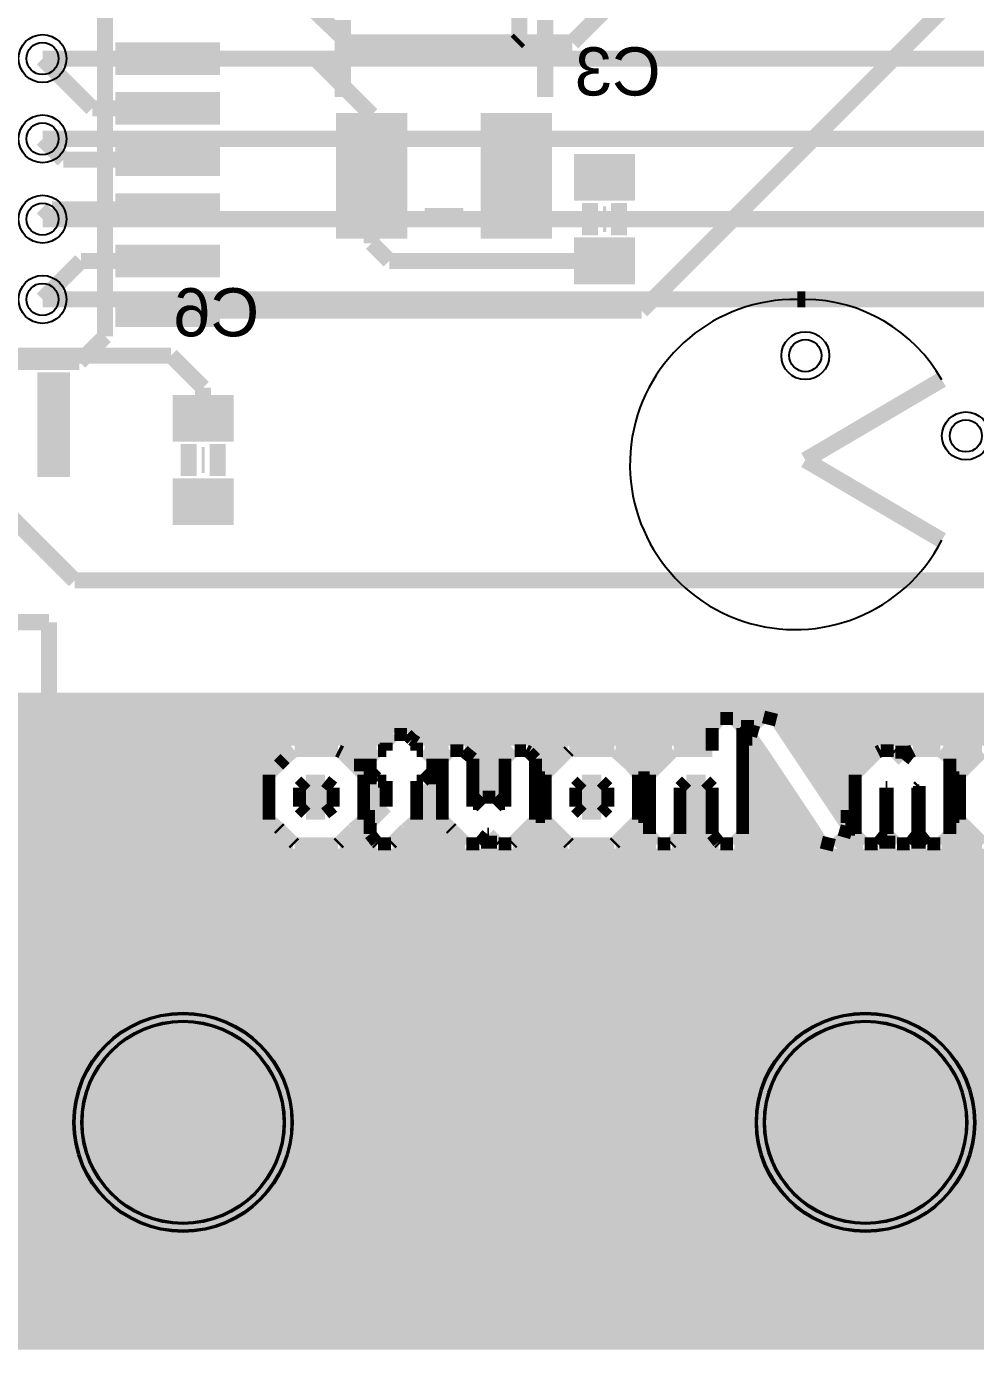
# Model space of a CAD drawing. Extents: x -38954 to -35245, y 27171 to 29112.
# Drawn here: x -36810 to -36219, y 27171 to 27995 of the extents above; entities that cross this region are included whole.
import ezdxf

# ---------------------------------------------------------------- set-up
doc = ezdxf.new("R2010")
doc.units = 9
for name, color, linetype, true_color in [('BoardOutline', 7, 'Continuous', 0xff00ff), ('BottomLayer', 7, 'Continuous', 0x0000ff), ('BottomPasterLayer', 7, 'Continuous', 0x800000), ('BottomSilkLayer', 7, 'Continuous', 0x808000), ('BottomSolderLayer', 7, 'Continuous', 0xaa00ff), ('Document', 7, 'Continuous', 0xffffff), ('Hole', 7, 'Continuous', 0x000000), ('Multi-Layer', 7, 'Continuous', 0xc0c0c0), ('TopLayer', 7, 'Continuous', 0xff0000), ('TopSolderLayer', 7, 'Continuous', 0x800080)]:
    doc.layers.add(name, color=color, linetype=linetype, true_color=true_color)
doc.styles.get("Standard").update_dxf_attribs({"font": 'arial.ttf'})

msp = doc.modelspace()

# ---------------------------------------------------------------- hatches: boundary and pattern name
at = {"layer": 'BottomLayer'}
for points in [[(-36751.56, 27984.84), (-36751.56, 27965.14), (-36692.46, 27965.14), (-36692.46, 27984.84)], [(-36751.56, 27953.84), (-36751.56, 27934.14), (-36692.46, 27934.14), (-36692.46, 27953.84)], [(-36616.66, 27939.39), (-36616.66, 27864.59), (-36573.36, 27864.59), (-36573.36, 27939.39)], [(-36526.66, 27939.39), (-36526.66, 27864.59), (-36483.36, 27864.59), (-36483.36, 27939.39)], [(-36751.56, 27921.84), (-36751.56, 27902.14), (-36692.46, 27902.14), (-36692.46, 27921.84)], [(-36432.3, 27887.2), (-36432.3, 27914.8), (-36467.7, 27914.8), (-36467.7, 27887.2)], [(-36751.56, 27890.84), (-36751.56, 27871.14), (-36692.46, 27871.14), (-36692.46, 27890.84)], [(-36432.3, 27835.2), (-36432.3, 27862.8), (-36467.7, 27862.8), (-36467.7, 27835.2)], [(-36751.56, 27858.84), (-36751.56, 27839.14), (-36692.46, 27839.14), (-36692.46, 27858.84)], [(-36751.56, 27827.84), (-36751.56, 27808.14), (-36692.46, 27808.14), (-36692.46, 27827.84)], [(-36802.86, 27776.54), (-36802.86, 27717.44), (-36783.16, 27717.44), (-36783.16, 27776.54)], [(-36682.3, 27737.2), (-36682.3, 27764.8), (-36717.7, 27764.8), (-36717.7, 27737.2)], [(-36682.3, 27685.2), (-36682.3, 27712.8), (-36717.7, 27712.8), (-36717.7, 27685.2)]]:
    msp.add_hatch(color=256, dxfattribs=at).paths.add_polyline_path(points)
at = {"layer": 'BottomPasterLayer'}
for points in [[(-36751.56, 27984.84), (-36751.56, 27965.14), (-36692.46, 27965.14), (-36692.46, 27984.84)], [(-36751.56, 27953.84), (-36751.56, 27934.14), (-36692.46, 27934.14), (-36692.46, 27953.84)], [(-36616.66, 27939.39), (-36616.66, 27864.59), (-36573.36, 27864.59), (-36573.36, 27939.39)], [(-36526.66, 27939.39), (-36526.66, 27864.59), (-36483.36, 27864.59), (-36483.36, 27939.39)], [(-36751.56, 27921.84), (-36751.56, 27902.14), (-36692.46, 27902.14), (-36692.46, 27921.84)], [(-36432.3, 27887.2), (-36432.3, 27914.8), (-36467.7, 27914.8), (-36467.7, 27887.2)], [(-36751.56, 27890.84), (-36751.56, 27871.14), (-36692.46, 27871.14), (-36692.46, 27890.84)], [(-36432.3, 27835.2), (-36432.3, 27862.8), (-36467.7, 27862.8), (-36467.7, 27835.2)], [(-36751.56, 27858.84), (-36751.56, 27839.14), (-36692.46, 27839.14), (-36692.46, 27858.84)], [(-36751.56, 27827.84), (-36751.56, 27808.14), (-36692.46, 27808.14), (-36692.46, 27827.84)], [(-36802.86, 27776.54), (-36802.86, 27717.44), (-36783.16, 27717.44), (-36783.16, 27776.54)], [(-36682.3, 27737.2), (-36682.3, 27764.8), (-36717.7, 27764.8), (-36717.7, 27737.2)], [(-36682.3, 27685.2), (-36682.3, 27712.8), (-36717.7, 27712.8), (-36717.7, 27685.2)]]:
    msp.add_hatch(color=256, dxfattribs=at).paths.add_polyline_path(points)
at = {"layer": 'BottomSilkLayer'}
msp.add_hatch(color=256, dxfattribs=at).paths.add_polyline_path([(-36955, 27460), (-35250, 27460), (-35250, 27195), (-36955, 27195), (-36955, 27460)])
at = {"layer": 'BottomSolderLayer'}
for points in [[(-36754.56, 27985.17), (-36754.56, 27964.81), (-36689.46, 27964.81), (-36689.46, 27985.17)], [(-36754.56, 27954.17), (-36754.56, 27933.81), (-36689.46, 27933.81), (-36689.46, 27954.17)], [(-36617.24, 27941.12), (-36617.24, 27862.86), (-36572.78, 27862.86), (-36572.78, 27941.12)], [(-36527.24, 27941.12), (-36527.24, 27862.86), (-36482.78, 27862.86), (-36482.78, 27941.12)], [(-36754.56, 27922.17), (-36754.56, 27901.81), (-36689.46, 27901.81), (-36689.46, 27922.17)], [(-36431.02, 27886.42), (-36431.02, 27915.58), (-36468.98, 27915.58), (-36468.98, 27886.42)], [(-36754.56, 27891.17), (-36754.56, 27870.81), (-36689.46, 27870.81), (-36689.46, 27891.17)], [(-36431.02, 27834.42), (-36431.02, 27863.58), (-36468.98, 27863.58), (-36468.98, 27834.42)], [(-36754.56, 27859.17), (-36754.56, 27838.81), (-36689.46, 27838.81), (-36689.46, 27859.17)], [(-36754.56, 27828.17), (-36754.56, 27807.81), (-36689.46, 27807.81), (-36689.46, 27828.17)], [(-36803.19, 27779.54), (-36803.19, 27714.44), (-36782.83, 27714.44), (-36782.83, 27779.54)], [(-36681.02, 27736.42), (-36681.02, 27765.58), (-36718.98, 27765.58), (-36718.98, 27736.42)], [(-36681.02, 27684.42), (-36681.02, 27713.58), (-36718.98, 27713.58), (-36718.98, 27684.42)], [(-36780.9, 27312.5, 1), (-36644.1, 27312.5, 1)], [(-36355.9, 27312.5, 1), (-36219.1, 27312.5, 1)]]:
    msp.add_hatch(color=256, dxfattribs=at).paths.add_polyline_path(points)
at = {"layer": 'Multi-Layer'}
for points in [[(-36779.9, 27312.5, 1), (-36645.1, 27312.5, 1)], [(-36354.9, 27312.5, 1), (-36220.1, 27312.5, 1)]]:
    msp.add_hatch(color=256, dxfattribs=at).paths.add_polyline_path(points)
at = {"layer": 'TopSolderLayer'}
for points in [[(-36780.9, 27312.5, 1), (-36644.1, 27312.5, 1)], [(-36355.9, 27312.5, 1), (-36219.1, 27312.5, 1)]]:
    msp.add_hatch(color=256, dxfattribs=at).paths.add_polyline_path(points)

# ---------------------------------------------------------------- linework, layer by layer
at = {"layer": 'BoardOutline', "const_width": 8}
msp.add_lwpolyline([(-35271, 27175), (-38929, 27175)], dxfattribs=at)
at = {"layer": 'BottomLayer', "const_width": 10}
for points in [[(-36427, 27818), (-36165, 28080)], [(-36503, 28049), (-36503, 27987)], [(-36632, 28006), (-36610, 27985)], [(-36470, 27985), (-36450, 28005)], [(-36503, 27987), (-36505, 27985)], [(-36610, 27985), (-36505, 27985)], [(-36505, 27985), (-36470, 27985)], [(-36769, 27944), (-36800, 27975)], [(-36722, 27975), (-36630, 27975)], [(-36630, 27975), (-36595, 27940)], [(-36722, 27944), (-36769, 27944)], [(-36595, 27902), (-36595, 27940)], [(-36787, 27912), (-36800, 27925)], [(-36722, 27912), (-36787, 27912)], [(-36595, 27902), (-36595, 27860)], [(-36800, 27875), (-36794, 27881)], [(-36722, 27881), (-36794, 27881)], [(-36584, 27849), (-36595, 27860)], [(-36776, 27849), (-36800, 27825)], [(-36722, 27849), (-36776, 27849)], [(-36450, 27849), (-36584, 27849)], [(-36722, 27818), (-36427, 27818)], [(-36720, 27790), (-36824, 27790)], [(-36700, 27770), (-36720, 27790)], [(-36700, 27751), (-36700, 27770)], [(-36825, 27695), (-36780, 27650)], [(-36780, 27650), (-35725, 27650)], [(-36970, 27575), (-35650, 27575)]]:
    msp.add_lwpolyline(points, dxfattribs=at)
at = {"layer": 'BottomSilkLayer'}
for points, const_width in [([(-36761.01, 27801.99), (-36761.01, 28147.99)], 10), ([(-36613.01, 27998.99), (-36613.01, 27950.99)], 10), ([(-36487.01, 27950.99), (-36487.01, 27998.99)], 10), ([(-36562.01, 27876.99), (-36538.01, 27876.99)], 10), ([(-36449, 27875), (-36451, 27875)], 16), ([(-36777.01, 27785.99), (-36761.01, 27801.99)], 10), ([(-37123.01, 27785.99), (-36777.01, 27785.99)], 10), ([(-36699, 27725), (-36701, 27725)], 16), ([(-36796.01, 27624), (-36821.01, 27624)], 10), ([(-36796.01, 27526), (-36796.01, 27624)], 10), ([(-35500, 27575), (-38700, 27575)], 8), ([(-35250, 27567), (-38950, 27567)], 8), ([(-36383, 27559), (-38950, 27559)], 8), ([(-36383, 27558), (-36378, 27564)], 8), ([(-36378, 27564), (-36370, 27564)], 8), ([(-36370, 27564), (-36365, 27559)], 8), ([(-36365, 27559), (-36364, 27558)], 8), ([(-36357, 27559), (-36365, 27559)], 8), ([(-36359, 27553), (-36357, 27560)], 8), ([(-36357, 27560), (-36351, 27565)], 8), ([(-36351, 27565), (-36343, 27563)], 8), ([(-36343, 27563), (-36335, 27551)], 8), ([(-35910, 27559), (-36340, 27559)], 8), ([(-36584, 27551), (-38950, 27551)], 8), ([(-36586, 27549), (-36581, 27554)], 8), ([(-36581, 27554), (-36573, 27554)], 8), ([(-36573, 27554), (-36570, 27551)], 8), ([(-36570, 27551), (-36567, 27549)], 8), ([(-36383, 27551), (-36570, 27551)], 8), ([(-36383, 27551), (-36383, 27558)], 8), ([(-36383, 27544), (-36383, 27551)], 8), ([(-36364, 27558), (-36364, 27551)], 8), ([(-36364, 27551), (-36364, 27543)], 8), ([(-36358, 27551), (-36364, 27551)], 8), ([(-36352, 27543), (-36359, 27553)], 8), ([(-36335, 27551), (-36319, 27527)], 8), ([(-35910, 27551), (-36335, 27551)], 8), ([(-36645, 27543), (-38950, 27543)], 8), ([(-36649, 27539), (-36643, 27544)], 8), ([(-36643, 27544), (-36616, 27544)], 8), ([(-36616, 27544), (-36614, 27543)], 8), ([(-36614, 27543), (-36606, 27535)], 8), ([(-36592, 27543), (-36614, 27543)], 8), ([(-36596, 27539), (-36591, 27544)], 8), ([(-36591, 27544), (-36586, 27544)], 8), ([(-36586, 27544), (-36586, 27549)], 8), ([(-36567, 27549), (-36567, 27544)], 8), ([(-36567, 27544), (-36563, 27544)], 8), ([(-36563, 27544), (-36557, 27539)], 8), ([(-36547, 27543), (-36562, 27543)], 8), ([(-36551, 27539), (-36546, 27544)], 8), ([(-36546, 27544), (-36538, 27544)], 8), ([(-36538, 27544), (-36537, 27543)], 8), ([(-36537, 27543), (-36532, 27539)], 8), ([(-36508, 27543), (-36537, 27543)], 8), ([(-36512, 27539), (-36506, 27544)], 8), ([(-36506, 27544), (-36499, 27544)], 8), ([(-36499, 27544), (-36497, 27543)], 8), ([(-36497, 27543), (-36493, 27539)], 8), ([(-36473, 27543), (-36497, 27543)], 8), ([(-36481, 27535), (-36473, 27543)], 8), ([(-36473, 27543), (-36472, 27544)], 8), ([(-36472, 27544), (-36444, 27544)], 8), ([(-36444, 27544), (-36434, 27535)], 8), ([(-36408, 27543), (-36443, 27543)], 8), ([(-36422, 27529), (-36407, 27544)], 8), ([(-36407, 27544), (-36383, 27544)], 8), ([(-36364, 27543), (-36364, 27535)], 8), ([(-36352, 27543), (-36364, 27543)], 8), ([(-36336, 27519), (-36352, 27543)], 8), ([(-36280, 27543), (-36329, 27543)], 8), ([(-36288, 27535), (-36280, 27543)], 8), ([(-36280, 27543), (-36278, 27544)], 8), ([(-36278, 27544), (-36270, 27544)], 8), ([(-36270, 27544), (-36269, 27543)], 8), ([(-36269, 27543), (-36264, 27538)], 8), ([(-36260, 27543), (-36269, 27543)], 8), ([(-36264, 27538), (-36260, 27543)], 8), ([(-36260, 27543), (-36258, 27544)], 8), ([(-36258, 27544), (-36241, 27544)], 8), ([(-36241, 27544), (-36235, 27539)], 8), ([(-36215, 27543), (-36239, 27543)], 8), ([(-36223, 27535), (-36215, 27543)], 8), ([(-36653, 27535), (-38950, 27535)], 8), ([(-36659, 27529), (-36653, 27535)], 8), ([(-36653, 27535), (-36649, 27539)], 8), ([(-36606, 27535), (-36600, 27529)], 8), ([(-36596, 27535), (-36606, 27535)], 8), ([(-36596, 27535), (-36596, 27539)], 8), ([(-36596, 27531), (-36596, 27535)], 8), ([(-36557, 27539), (-36557, 27535)], 8), ([(-36557, 27535), (-36557, 27531)], 8), ([(-36551, 27535), (-36557, 27535)], 8), ([(-36551, 27535), (-36551, 27539)], 8), ([(-36551, 27527), (-36551, 27535)], 8), ([(-36532, 27539), (-36532, 27535)], 8), ([(-36532, 27535), (-36532, 27527)], 8), ([(-36512, 27535), (-36532, 27535)], 8), ([(-36512, 27535), (-36512, 27539)], 8), ([(-36512, 27527), (-36512, 27535)], 8), ([(-36493, 27539), (-36493, 27535)], 8), ([(-36493, 27535), (-36493, 27527)], 8), ([(-36481, 27535), (-36493, 27535)], 8), ([(-36487, 27529), (-36481, 27535)], 8), ([(-36416, 27535), (-36435, 27535)], 8), ([(-36434, 27535), (-36429, 27529)], 8), ([(-36364, 27535), (-36364, 27527)], 8), ([(-36347, 27535), (-36364, 27535)], 8), ([(-36288, 27535), (-36324, 27535)], 8), ([(-36294, 27529), (-36288, 27535)], 8), ([(-36235, 27539), (-36235, 27535)], 8), ([(-36235, 27535), (-36235, 27527)], 8), ([(-36223, 27535), (-36235, 27535)], 8), ([(-36229, 27529), (-36223, 27535)], 8), ([(-36659, 27527), (-38950, 27527)], 8), ([(-36821.01, 27526), (-36796.01, 27526)], 10), ([(-36659, 27527), (-36659, 27529)], 8), ([(-36659, 27519), (-36659, 27527)], 8), ([(-36600, 27529), (-36600, 27527)], 8), ([(-36600, 27527), (-36600, 27519)], 8), ([(-36592, 27527), (-36600, 27527)], 8), ([(-36592, 27527), (-36596, 27531)], 8), ([(-36591, 27525), (-36592, 27527)], 8), ([(-36561, 27527), (-36563, 27525)], 8), ([(-36557, 27531), (-36561, 27527)], 8), ([(-36551, 27527), (-36561, 27527)], 8), ([(-36551, 27519), (-36551, 27527)], 8), ([(-36532, 27527), (-36532, 27519)], 8), ([(-36512, 27527), (-36532, 27527)], 8), ([(-36512, 27519), (-36512, 27527)], 8), ([(-36493, 27527), (-36493, 27519)], 8), ([(-36487, 27527), (-36493, 27527)], 8), ([(-36487, 27527), (-36487, 27529)], 8), ([(-36487, 27519), (-36487, 27527)], 8), ([(-36429, 27529), (-36429, 27527)], 8), ([(-36429, 27527), (-36429, 27519)], 8), ([(-36422, 27527), (-36429, 27527)], 8), ([(-36422, 27527), (-36422, 27529)], 8), ([(-36422, 27519), (-36422, 27527)], 8), ([(-36364, 27527), (-36364, 27519)], 8), ([(-36342, 27527), (-36364, 27527)], 8), ([(-36319, 27527), (-36303, 27503)], 8), ([(-36294, 27527), (-36319, 27527)], 8), ([(-36294, 27527), (-36294, 27529)], 8), ([(-36294, 27519), (-36294, 27527)], 8), ([(-36235, 27527), (-36235, 27519)], 8), ([(-36229, 27527), (-36235, 27527)], 8), ([(-36229, 27527), (-36229, 27529)], 8), ([(-36229, 27519), (-36229, 27527)], 8), ([(-36659, 27519), (-38950, 27519)], 8), ([(-36659, 27511), (-36659, 27519)], 8), ([(-36636, 27525), (-36640, 27521)], 8), ([(-36640, 27521), (-36640, 27519)], 8), ([(-36640, 27519), (-36640, 27511)], 8), ([(-36619, 27519), (-36640, 27519)], 8), ([(-36624, 27525), (-36636, 27525)], 8), ([(-36619, 27521), (-36624, 27525)], 8), ([(-36619, 27519), (-36619, 27521)], 8), ([(-36619, 27511), (-36619, 27519)], 8), ([(-36600, 27519), (-36600, 27511)], 8), ([(-36586, 27519), (-36600, 27519)], 8), ([(-36586, 27525), (-36591, 27525)], 8), ([(-36586, 27519), (-36586, 27525)], 8), ([(-36586, 27511), (-36586, 27519)], 8), ([(-36563, 27525), (-36567, 27525)], 8), ([(-36567, 27525), (-36567, 27519)], 8), ([(-36567, 27519), (-36567, 27511)], 8), ([(-36551, 27519), (-36567, 27519)], 8), ([(-36551, 27511), (-36551, 27519)], 8), ([(-36532, 27519), (-36532, 27511)], 8), ([(-36512, 27519), (-36532, 27519)], 8), ([(-36512, 27511), (-36512, 27519)], 8), ([(-36493, 27519), (-36493, 27511)], 8), ([(-36487, 27519), (-36493, 27519)], 8), ([(-36487, 27511), (-36487, 27519)], 8), ([(-36464, 27525), (-36468, 27521)], 8), ([(-36468, 27521), (-36468, 27519)], 8), ([(-36468, 27519), (-36468, 27511)], 8), ([(-36448, 27519), (-36468, 27519)], 8), ([(-36452, 27525), (-36464, 27525)], 8), ([(-36448, 27521), (-36452, 27525)], 8), ([(-36448, 27519), (-36448, 27521)], 8), ([(-36448, 27511), (-36448, 27519)], 8), ([(-36429, 27519), (-36429, 27511)], 8), ([(-36422, 27519), (-36429, 27519)], 8), ([(-36422, 27511), (-36422, 27519)], 8), ([(-36399, 27525), (-36403, 27521)], 8), ([(-36403, 27521), (-36403, 27519)], 8), ([(-36403, 27519), (-36403, 27511)], 8), ([(-36383, 27519), (-36403, 27519)], 8), ([(-36387, 27525), (-36399, 27525)], 8), ([(-36383, 27521), (-36387, 27525)], 8), ([(-36383, 27519), (-36383, 27521)], 8), ([(-36383, 27511), (-36383, 27519)], 8), ([(-36364, 27519), (-36364, 27511)], 8), ([(-36336, 27519), (-36364, 27519)], 8), ([(-36320, 27495), (-36336, 27519)], 8), ([(-36294, 27519), (-36313, 27519)], 8), ([(-36294, 27511), (-36294, 27519)], 8), ([(-36274, 27521), (-36275, 27521)], 8), ([(-36275, 27521), (-36275, 27519)], 8), ([(-36275, 27519), (-36275, 27511)], 8), ([(-36274, 27519), (-36275, 27519)], 8), ([(-36274, 27519), (-36274, 27521)], 8), ([(-36274, 27511), (-36274, 27519)], 8), ([(-36254, 27522), (-36255, 27521)], 8), ([(-36255, 27521), (-36255, 27519)], 8), ([(-36255, 27519), (-36255, 27511)], 8), ([(-36254, 27519), (-36255, 27519)], 8), ([(-36254, 27519), (-36254, 27522)], 8), ([(-36254, 27511), (-36254, 27519)], 8), ([(-36235, 27519), (-36235, 27511)], 8), ([(-36229, 27519), (-36235, 27519)], 8), ([(-36229, 27511), (-36229, 27519)], 8), ([(-36659, 27511), (-38950, 27511)], 8), ([(-36659, 27503), (-36659, 27511)], 8), ([(-36640, 27511), (-36640, 27509)], 8), ([(-36619, 27511), (-36640, 27511)], 8), ([(-36619, 27509), (-36619, 27511)], 8), ([(-36600, 27511), (-36600, 27503)], 8), ([(-36586, 27511), (-36600, 27511)], 8), ([(-36586, 27509), (-36586, 27511)], 8), ([(-36567, 27511), (-36567, 27503)], 8), ([(-36551, 27511), (-36567, 27511)], 8), ([(-36551, 27503), (-36551, 27511)], 8), ([(-36532, 27511), (-36532, 27509)], 8), ([(-36532, 27509), (-36530, 27511)], 8), ([(-36530, 27511), (-36532, 27511)], 8), ([(-36530, 27511), (-36529, 27512)], 8), ([(-36529, 27512), (-36526, 27515)], 8), ([(-36526, 27515), (-36518, 27515)], 8), ([(-36518, 27515), (-36514, 27511)], 8), ([(-36514, 27511), (-36512, 27509)], 8), ([(-36512, 27511), (-36514, 27511)], 8), ([(-36512, 27509), (-36512, 27511)], 8), ([(-36493, 27511), (-36493, 27503)], 8), ([(-36487, 27511), (-36493, 27511)], 8), ([(-36487, 27503), (-36487, 27511)], 8), ([(-36468, 27511), (-36468, 27509)], 8), ([(-36448, 27511), (-36468, 27511)], 8), ([(-36448, 27509), (-36448, 27511)], 8), ([(-36429, 27511), (-36429, 27503)], 8), ([(-36422, 27511), (-36429, 27511)], 8), ([(-36422, 27503), (-36422, 27511)], 8), ([(-36403, 27511), (-36403, 27503)], 8), ([(-36383, 27511), (-36403, 27511)], 8), ([(-36383, 27503), (-36383, 27511)], 8), ([(-36364, 27511), (-36364, 27503)], 8), ([(-36331, 27511), (-36364, 27511)], 8), ([(-36294, 27511), (-36308, 27511)], 8), ([(-36294, 27503), (-36294, 27511)], 8), ([(-36275, 27511), (-36275, 27503)], 8), ([(-36274, 27511), (-36275, 27511)], 8), ([(-36274, 27503), (-36274, 27511)], 8), ([(-36255, 27511), (-36255, 27503)], 8), ([(-36254, 27511), (-36255, 27511)], 8), ([(-36254, 27503), (-36254, 27511)], 8), ([(-36235, 27511), (-36235, 27503)], 8), ([(-36229, 27511), (-36235, 27511)], 8), ([(-36229, 27503), (-36229, 27511)], 8), ([(-36659, 27503), (-38950, 27503)], 8), ([(-36659, 27501), (-36659, 27503)], 8), ([(-36640, 27509), (-36636, 27505)], 8), ([(-36636, 27505), (-36624, 27505)], 8), ([(-36624, 27505), (-36619, 27509)], 8), ([(-36600, 27503), (-36600, 27501)], 8), ([(-36593, 27503), (-36600, 27503)], 8), ([(-36596, 27499), (-36586, 27509)], 8), ([(-36567, 27503), (-36567, 27501)], 8), ([(-36551, 27503), (-36567, 27503)], 8), ([(-36551, 27501), (-36551, 27503)], 8), ([(-36493, 27503), (-36493, 27501)], 8), ([(-36487, 27503), (-36493, 27503)], 8), ([(-36487, 27501), (-36487, 27503)], 8), ([(-36468, 27509), (-36464, 27505)], 8), ([(-36464, 27505), (-36452, 27505)], 8), ([(-36452, 27505), (-36448, 27509)], 8), ([(-36429, 27503), (-36429, 27501)], 8), ([(-36422, 27503), (-36429, 27503)], 8), ([(-36422, 27495), (-36422, 27503)], 8), ([(-36403, 27503), (-36403, 27495)], 8), ([(-36383, 27503), (-36403, 27503)], 8), ([(-36383, 27495), (-36383, 27503)], 8), ([(-36364, 27503), (-36364, 27495)], 8), ([(-36326, 27503), (-36364, 27503)], 8), ([(-36303, 27503), (-36299, 27497)], 8), ([(-36294, 27503), (-36303, 27503)], 8), ([(-36294, 27495), (-36294, 27503)], 8), ([(-36275, 27503), (-36275, 27495)], 8), ([(-36274, 27503), (-36275, 27503)], 8), ([(-36274, 27495), (-36274, 27503)], 8), ([(-36255, 27503), (-36255, 27495)], 8), ([(-36254, 27503), (-36255, 27503)], 8), ([(-36254, 27495), (-36254, 27503)], 8), ([(-36235, 27503), (-36235, 27495)], 8), ([(-36229, 27503), (-36235, 27503)], 8), ([(-36229, 27501), (-36229, 27503)], 8), ([(-36652, 27495), (-38950, 27495)], 8), ([(-36653, 27496), (-36659, 27501)], 8), ([(-36652, 27495), (-36653, 27496)], 8), ([(-36644, 27487), (-36652, 27495)], 8), ([(-36607, 27495), (-36615, 27487)], 8), ([(-36600, 27501), (-36607, 27495)], 8), ([(-36596, 27495), (-36607, 27495)], 8), ([(-36596, 27495), (-36596, 27499)], 8), ([(-36596, 27492), (-36596, 27495)], 8), ([(-36574, 27495), (-36582, 27487)], 8), ([(-36567, 27501), (-36574, 27495)], 8), ([(-36545, 27495), (-36574, 27495)], 8), ([(-36546, 27496), (-36551, 27501)], 8), ([(-36545, 27495), (-36546, 27496)], 8), ([(-36536, 27486), (-36545, 27495)], 8), ([(-36499, 27495), (-36507, 27487)], 8), ([(-36493, 27501), (-36499, 27495)], 8), ([(-36481, 27495), (-36499, 27495)], 8), ([(-36481, 27495), (-36487, 27501)], 8), ([(-36473, 27487), (-36481, 27495)], 8), ([(-36435, 27495), (-36443, 27487)], 8), ([(-36429, 27501), (-36435, 27495)], 8), ([(-36422, 27495), (-36435, 27495)], 8), ([(-36422, 27492), (-36422, 27495)], 8), ([(-36403, 27495), (-36403, 27492)], 8), ([(-36383, 27495), (-36403, 27495)], 8), ([(-36383, 27492), (-36383, 27495)], 8), ([(-36364, 27495), (-36364, 27492)], 8), ([(-36320, 27495), (-36364, 27495)], 8), ([(-36315, 27487), (-36320, 27495)], 8), ([(-36299, 27497), (-36301, 27490)], 8), ([(-36294, 27495), (-36300, 27495)], 8), ([(-36294, 27492), (-36294, 27495)], 8), ([(-36275, 27495), (-36275, 27492)], 8), ([(-36274, 27495), (-36275, 27495)], 8), ([(-36274, 27492), (-36274, 27495)], 8), ([(-36255, 27495), (-36255, 27492)], 8), ([(-36254, 27495), (-36255, 27495)], 8), ([(-36254, 27492), (-36254, 27495)], 8), ([(-36235, 27495), (-36235, 27492)], 8), ([(-36223, 27495), (-36235, 27495)], 8), ([(-36224, 27496), (-36229, 27501)], 8), ([(-36214, 27486), (-36224, 27496)], 8), ([(-36644, 27487), (-38950, 27487)], 8), ([(-36643, 27486), (-36644, 27487)], 8), ([(-36616, 27486), (-36643, 27486)], 8), ([(-36615, 27487), (-36616, 27486)], 8), ([(-36592, 27487), (-36615, 27487)], 8), ([(-36592, 27487), (-36596, 27492)], 8), ([(-36591, 27486), (-36592, 27487)], 8), ([(-36583, 27486), (-36591, 27486)], 8), ([(-36582, 27487), (-36583, 27486)], 8), ([(-36537, 27487), (-36582, 27487)], 8), ([(-36528, 27486), (-36536, 27486)], 8), ([(-36527, 27487), (-36528, 27486)], 8), ([(-36523, 27492), (-36527, 27487)], 8), ([(-36517, 27487), (-36527, 27487)], 8), ([(-36522, 27492), (-36523, 27492)], 8), ([(-36517, 27487), (-36522, 27492)], 8), ([(-36516, 27486), (-36517, 27487)], 8), ([(-36508, 27486), (-36516, 27486)], 8), ([(-36507, 27487), (-36508, 27486)], 8), ([(-36473, 27487), (-36507, 27487)], 8), ([(-36472, 27486), (-36473, 27487)], 8), ([(-36444, 27486), (-36472, 27486)], 8), ([(-36443, 27487), (-36444, 27486)], 8), ([(-36418, 27487), (-36443, 27487)], 8), ([(-36417, 27486), (-36422, 27492)], 8), ([(-36409, 27486), (-36417, 27486)], 8), ([(-36408, 27487), (-36409, 27486)], 8), ([(-36403, 27492), (-36408, 27487)], 8), ([(-36379, 27487), (-36408, 27487)], 8), ([(-36379, 27487), (-36383, 27492)], 8), ([(-36378, 27486), (-36379, 27487)], 8), ([(-36370, 27486), (-36378, 27486)], 8), ([(-36364, 27492), (-36370, 27486)], 8), ([(-36315, 27487), (-36369, 27487)], 8), ([(-36307, 27485), (-36315, 27487)], 8), ([(-36301, 27490), (-36307, 27485)], 8), ([(-36289, 27487), (-36305, 27487)], 8), ([(-36288, 27486), (-36294, 27492)], 8), ([(-36280, 27486), (-36288, 27486)], 8), ([(-36279, 27487), (-36280, 27486)], 8), ([(-36275, 27492), (-36279, 27487)], 8), ([(-36269, 27487), (-36279, 27487)], 8), ([(-36268, 27486), (-36274, 27492)], 8), ([(-36260, 27486), (-36268, 27486)], 8), ([(-36259, 27487), (-36260, 27486)], 8), ([(-36255, 27492), (-36259, 27487)], 8), ([(-36250, 27487), (-36259, 27487)], 8), ([(-36250, 27487), (-36254, 27492)], 8), ([(-36249, 27486), (-36250, 27487)], 8), ([(-36241, 27486), (-36249, 27486)], 8), ([(-36235, 27492), (-36241, 27486)], 8), ([(-36215, 27487), (-36240, 27487)], 8), ([(-36065, 27479), (-38950, 27479)], 8), ([(-36057, 27471), (-38950, 27471)], 8), ([(-35250, 27463), (-38950, 27463)], 8), ([(-35250, 27455), (-38950, 27455)], 8), ([(-35250, 27207), (-38950, 27207)], 8), ([(-35250, 27199), (-38949, 27199)], 8), ([(-35250, 27191), (-38945, 27191)], 8), ([(-35254, 27183), (-38939, 27183)], 8), ([(-35270, 27175), (-38915, 27175)], 8)]:
    msp.add_lwpolyline(points, dxfattribs=dict(at, const_width=const_width))
at = {"layer": 'BottomSolderLayer'}
for centre, radius in [((-36712.5, 27312.5), 68.4), ((-36712.5, 27312.5), 63.43), ((-36287.5, 27312.5), 68.4), ((-36287.5, 27312.5), 63.43)]:
    msp.add_circle(centre, radius, dxfattribs=at)
at = {"layer": 'Document', "const_width": 10}
for points in [[(-36459, 27885), (-36459, 27865)], [(-36441, 27865), (-36441, 27885)], [(-36709, 27735), (-36709, 27715)], [(-36691, 27715), (-36691, 27735)]]:
    msp.add_lwpolyline(points, dxfattribs=at)
at = {"layer": 'Hole'}
for centre in [(-36800, 27975), (-36800, 27925), (-36800, 27875), (-36800, 27825), (-36325, 27790), (-36225, 27740)]:
    msp.add_circle(centre, 10, dxfattribs=at)
at = {"layer": 'Multi-Layer'}
for centre, radius in [((-36800, 27975), 14.9), ((-36800, 27925), 14.9), ((-36800, 27875), 14.9), ((-36800, 27825), 14.9), ((-36325, 27790), 14.9), ((-36225, 27740), 14.9), ((-36712.5, 27312.5), 67.4), ((-36712.5, 27312.5), 62.5), ((-36287.5, 27312.5), 67.4), ((-36287.5, 27312.5), 62.5)]:
    msp.add_circle(centre, radius, dxfattribs=at)
at = {"layer": 'TopLayer', "const_width": 10}
for points in [[(-35700, 27975), (-36800, 27975)], [(-36800, 27925), (-35650, 27925)], [(-36800, 27875), (-35675, 27875)], [(-36800, 27825), (-36330, 27825)], [(-36330, 27825), (-36325, 27825)], [(-36325, 27825), (-35960, 27825)], [(-36325, 27725), (-36240, 27775)], [(-36325, 27725), (-36240, 27675)]]:
    msp.add_lwpolyline(points, dxfattribs=at)
at = {"layer": 'TopLayer'}
for centre, radius, start, end in [((-36331.36, 27722.19), 102.82, 89.24667, 332.68085), ((-36325.81, 27726.39), 98.62, 29.53438, 89.53453)]:
    msp.add_arc(centre, radius, start, end, dxfattribs=at)
at = {"layer": 'TopSolderLayer'}
for centre, radius in [((-36712.5, 27312.5), 68.4), ((-36712.5, 27312.5), 63.43), ((-36287.5, 27312.5), 68.4), ((-36287.5, 27312.5), 63.43)]:
    msp.add_circle(centre, radius, dxfattribs=at)

# ---------------------------------------------------------------- texts
at = {"layer": 'BottomSilkLayer', "text_generation_flag": 2}
for s, p in [('C3', (-36415, 27952)), ('C6', (-36665, 27802))]:
    msp.add_text(s, height=30, dxfattribs=at).set_placement(p)

doc.saveas('drawing.dxf')
